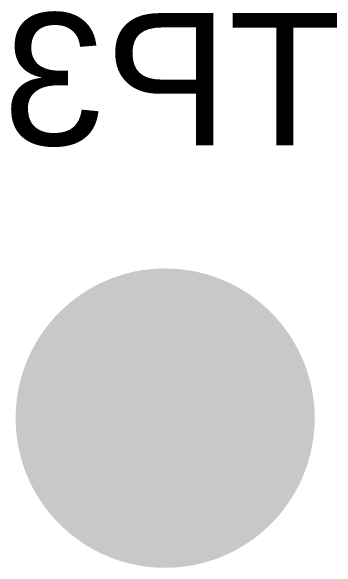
# Model space of a CAD drawing. Header units: millimetres. Extents: x 54 to 247, y 53 to 195.
# Drawn here: x 142.595 to 144.476, y 128.727 to 131.939 of the extents above; entities that cross this region are included whole.
import ezdxf

# ---------------------------------------------------------------- set-up
doc = ezdxf.new("R2010")
doc.units = ezdxf.units.MM
for name, color, linetype in [('BottomOverlay', 54, 'Continuous'), ('BottomSolder', 6, 'Continuous'), ('MultiLayer', 9, 'Continuous'), ('PadHoleLayer', 156, 'Continuous'), ('TopSolder', 216, 'Continuous'), ('ViaHoleLayer', 16, 'Continuous')]:
    doc.layers.add(name, color=color, linetype=linetype)
doc.styles.add('Arial', font='arial.ttf', dxfattribs={"height": 0.2})

# ---------------------------------------------------------------- blocks, each defined once
blk = doc.blocks.new('T____P_____B_94')
at = {"layer": 'BottomSolder'}
h = blk.add_hatch(color=6, dxfattribs=at)
edge = h.paths.add_edge_path()
edge.add_arc((0, 0), 0.8636, 0, 360)
h = blk.add_hatch(color=6, dxfattribs=at)
edge = h.paths.add_edge_path()
edge.add_arc((0, 0), 0.8636, 0, 360)
at = {"layer": 'MultiLayer'}
h = blk.add_hatch(color=9, dxfattribs=at)
edge = h.paths.add_edge_path()
edge.add_arc((0, 0), 0.762, 0, 360)
at = {"layer": 'PadHoleLayer'}
h = blk.add_hatch(color=156, dxfattribs=at)
edge = h.paths.add_edge_path()
edge.add_arc((0, 0), 0.381, 0, 360)
at = {"layer": 'TopSolder'}
h = blk.add_hatch(color=216, dxfattribs=at)
edge = h.paths.add_edge_path()
edge.add_arc((0, 0), 0.8636, 0, 360)
h = blk.add_hatch(color=216, dxfattribs=at)
edge = h.paths.add_edge_path()
edge.add_arc((0, 0), 0.8636, 0, 360)
at = {"layer": 'ViaHoleLayer'}
h = blk.add_hatch(color=16, dxfattribs=at)
edge = h.paths.add_edge_path()
edge.add_arc((0, 0), 0.3556, 0, 360)

msp = doc.modelspace()

# ---------------------------------------------------------------- block references
at = {"rotation": 180}
msp.add_blockref('T____P_____B_94', (143.4846, 129.5908), dxfattribs=at)

# ---------------------------------------------------------------- texts
at = {"layer": 'BottomOverlay', "style": 'Arial', "text_generation_flag": 2}
msp.add_text('TP3', height=0.762, dxfattribs=at).set_placement((144.5003, 131.1657))

doc.saveas('drawing.dxf')
